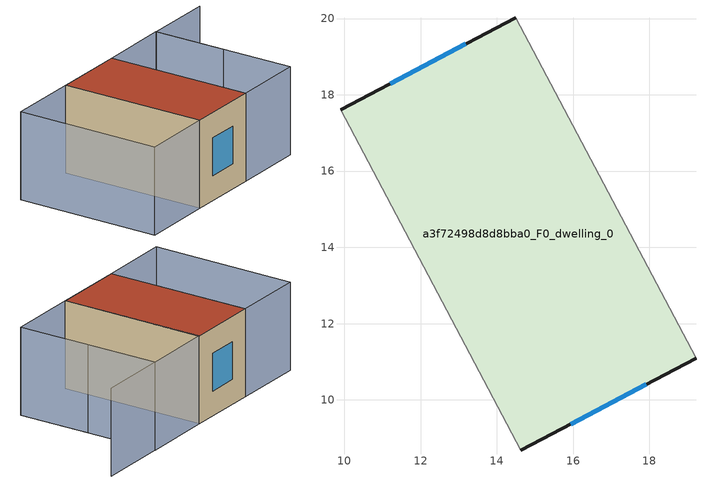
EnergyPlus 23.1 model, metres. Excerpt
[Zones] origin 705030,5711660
a3f72498d8d8bba0_F0_dwelling_0
 floor ground (EU_floor_Construction): 14.49,20.03 19.22,11.1 14.62,8.67 9.9,17.6 z0
 wall outside (EU_wall_Construction): 14.49,20.03 9.9,17.6 / 14.62,8.67 19.22,11.1 z0:6
 wall adiabatic (EU_wall_Construction): 19.22,11.1 14.49,20.03 / 9.9,17.6 14.62,8.67 z0:6
 window (EU_Window_Construction): 13.18,19.34 11.21,18.29 / 15.93,9.36 17.91,10.41 z1.71:4.29
 roof outside (EU_roof_Construction): 19.22,11.1 14.49,20.03 9.9,17.6 14.62,8.67 z6
shading: 23.67,13.43 18.94,22.37 / 18.94,22.37 23.29,24.67 / 9.9,17.61 14.62,8.67 / 14.62,8.67 10.12,6.29 / 10.12,6.29 5.4,15.23 / 5.4,15.23 9.9,17.61 / 18.93,22.38 23.66,13.44 / 23.66,13.44 19.22,11.09 / 19.22,11.09 14.49,20.03 / 14.49,20.03 18.93,22.38 z0:6
[Building]
EU S2 Campaign: North Axis=0; Terrain=City; Solar Distribution=FullExterior
[Site:Location]
London: Latitude=51.5; Longitude=-0.5; Time Zone=0; Elevation=25
[SizingPeriod:WeatherFileDays]
AnnualSizingPeriod: Begin Month=1; Begin Day of Month=1; End Month=12; End Day of Month=31; Day of Week for Start Day=Monday; Use Weather File Daylight Saving Period=No; Use Weather File Rain and Snow Indicators=No
[MATERIAL]
EU_InternalMass_Material: Roughness=MediumRough; Thickness=0.1; Conductivity=1; Density=1800; Specific Heat=900; Thermal Absorptance=0.9; Solar Absorptance=0.7; Visible Absorptance=0.7
[MATERIAL:NOMASS] Roughness=MediumRough; Thermal Absorptance=0.9; Solar Absorptance=0.7; Visible Absorptance=0.7
Name | Thermal Resistance
EU_wall_NoMass | 0.71061
EU_roof_NoMass | 2.41608
EU_floor_NoMass | 1.75078
[WINDOWMATERIAL:SIMPLEGLAZINGSYSTEM]
EU_Window_SimpleGlazing: UFactor=2.64892; Solar Heat Gain Coefficient=0.76; Visible Transmittance=0.76
[CONSTRUCTION]
EU_wall_Construction: EU_wall_NoMass
EU_roof_Construction: EU_roof_NoMass
EU_floor_Construction: EU_floor_NoMass
EU_InternalMass_Construction: EU_InternalMass_Material
EU_Window_Construction: EU_Window_SimpleGlazing
[ZONE]
a3f72498d8d8bba0_F0_dwelling_0: Type=1; Multiplier=1; Ceiling Height=autocalculate; Volume=314.952; Floor Area=autocalculate; Part of Total Floor Area=Yes
[INTERNALMASS]
a3f72498d8d8bba0_F0_dwelling_0_EU_InternalMass: Construction=EU_InternalMass_Construction; Zone or ZoneList=a3f72498d8d8bba0_F0_dwelling_0; Surface Area=52.4916
[OTHEREQUIPMENT]
EU_Step8_InternalGain_a3f72498d8d8bba0_F0_dwelling_0_f000: Fuel Type=Electricity; Zone or ZoneList or Space or SpaceList=a3f72498d8d8bba0_F0_dwelling_0; Schedule=EU_Step8_GainSchedule_a3f72498d8d8bba0_F0_dwelling_0_f000; Design Level Calculation Method=Watts/Area; Power per Zone Floor Area=1; Fraction Latent=0; Fraction Radiant=0; Fraction Lost=0; Carbon Dioxide Generation Rate=0; EndUse Subcategory=EU_Step8_InternalGains
[ZONEVENTILATION:DESIGNFLOWRATE]
EU_ConstantAir_a3f72498d8d8bba0_F0_dwelling_0: Zone or ZoneList or Space or SpaceList=a3f72498d8d8bba0_F0_dwelling_0; Schedule=EU_AlwaysOn; Design Flow Rate Calculation Method=AirChanges/Hour; Air Changes per Hour=0.496673; Ventilation Type=Natural; Fan Pressure Rise=0; Fan Total Efficiency=1; Constant Term Coefficient=1; Temperature Term Coefficient=0; Velocity Term Coefficient=0; Velocity Squared Term Coefficient=0; Minimum Indoor Temperature=-100; Maximum Indoor Temperature=100; Delta Temperature=-100; Minimum Outdoor Temperature=-100; Maximum Outdoor Temperature=100; Maximum Wind Speed=40
[HVACTEMPLATE:THERMOSTAT]
EU_HeatOnly_a3f72498d8d8bba0_F0_dwelling_0: Constant Heating Setpoint=20; Constant Cooling Setpoint=50
[HVACTEMPLATE:ZONE:IDEALLOADSAIRSYSTEM]
a3f72498d8d8bba0_F0_dwelling_0: Template Thermostat=EU_HeatOnly_a3f72498d8d8bba0_F0_dwelling_0; System Availability Schedule=EU_AlwaysOn; Maximum Heating Supply Air Temperature=50; Minimum Cooling Supply Air Temperature=13; Maximum Heating Supply Air Humidity Ratio=0.0156; Minimum Cooling Supply Air Humidity Ratio=0.0077; Heating Limit=NoLimit; Cooling Limit=NoLimit; Heating Availability Schedule=EU_AlwaysOn; Cooling Availability Schedule=EU_CoolingOff; Dehumidification Control Type=ConstantSensibleHeatRatio; Cooling Sensible Heat Ratio=0.7; Dehumidification Setpoint=60; Humidification Control Type=None; Humidification Setpoint=30; Outdoor Air Method=None; Outdoor Air Flow Rate per Person=0.00944; Outdoor Air Flow Rate per Zone Floor Area=0; Outdoor Air Flow Rate per Zone=0; Demand Controlled Ventilation Type=None; Outdoor Air Economizer Type=NoEconomizer; Heat Recovery Type=None; Sensible Heat Recovery Effectiveness=0.7; Latent Heat Recovery Effectiveness=0.65
[SIZING:ZONE]
a3f72498d8d8bba0_F0_dwelling_0: Zone Cooling Design Supply Air Temperature Input Method=SupplyAirTemperature; Zone Cooling Design Supply Air Temperature=13; Zone Heating Design Supply Air Temperature Input Method=SupplyAirTemperature; Zone Heating Design Supply Air Temperature=50; Zone Cooling Design Supply Air Humidity Ratio=0.008; Zone Heating Design Supply Air Humidity Ratio=0.008; Cooling Design Air Flow Method=DesignDay; Cooling Design Air Flow Rate=0; Cooling Minimum Air Flow per Zone Floor Area=0.000762; Cooling Minimum Air Flow=0; Cooling Minimum Air Flow Fraction=0.2; Heating Design Air Flow Method=DesignDay; Heating Design Air Flow Rate=0; Heating Maximum Air Flow per Zone Floor Area=0.002032; Heating Maximum Air Flow=0.141576; Heating Maximum Air Flow Fraction=0.3; Account for Dedicated Outdoor Air System=No; Dedicated Outdoor Air System Control Strategy=NeutralSupplyAir; Dedicated Outdoor Air Low Setpoint Temperature for Design=autosize; Dedicated Outdoor Air High Setpoint Temperature for Design=autosize; Zone Load Sizing Method=Sensible Load Only No Latent Load; Zone Latent Cooling Design Supply Air Humidity Ratio Input Method=HumidityRatioDifference; Zone Cooling Design Supply Air Humidity Ratio Difference=0.005; Zone Latent Heating Design Supply Air Humidity Ratio Input Method=HumidityRatioDifference; Zone Humidification Design Supply Air Humidity Ratio Difference=0.005
[SCHEDULE:CONSTANT]
Name | Hourly Value
EU_AlwaysOn | 1
EU_CoolingOff | 0
[SCHEDULE:FILE]
EU_Step8_GainSchedule_a3f72498d8d8bba0_F0_dwelling_0_f000: File=../../schedules/a3f72498d8d8bba0/a3f72498d8d8bba0_F0_dwelling_0_f000_gain.csv; Column Number=1; Rows to Skip at Top=0; Number of Hours of Data=8760; Column Separator=Comma; Interpolate to Timestep=No; Minutes per Item=60; Adjust Schedule for Daylight Savings=Yes
